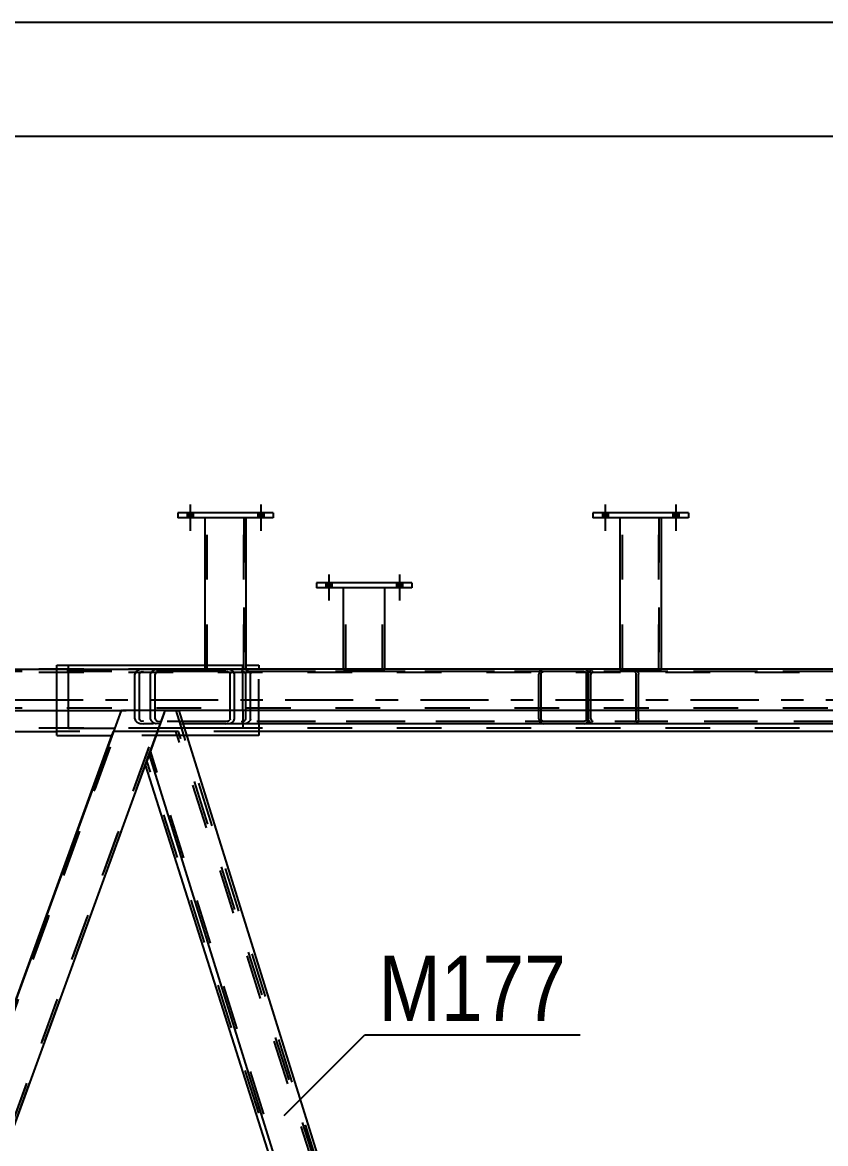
# Model space of a CAD drawing. Header units: millimetres. Extents: x -858 to 331, y -869 to -28.
# Drawn here: x -6.52 to 28.66, y -76.69 to -27.58 of the extents above; entities that cross this region are included whole.
import ezdxf

# ---------------------------------------------------------------- set-up
doc = ezdxf.new("R2010")
doc.units = ezdxf.units.MM
doc.linetypes.add('DXK_LINE_DOT2', pattern=[3.9198, 1.9599, -1.9599])
doc.linetypes.add('DXK_LINE_DOT3', pattern=[5.9187, 2.979, -0.9799, 0.9799, -0.9799])
doc.styles.add('Arial Narrow', font='ARIALN.TTF', dxfattribs={"height": 0.2})

# ---------------------------------------------------------------- blocks, each defined once
blk = doc.blocks.new('Unknown-570393797-1134')
at = {"color": 5, "linetype": 'Continuous'}
for p, q in [((331.435, -27.579), (-857.565, -27.579)), ((326.435, -32.579), (-852.565, -32.579))]:
    blk.add_line(p, q, dxfattribs=at)
blk = doc.blocks.new('Part-570393797-5825 - 4897')
at = {"color": 7, "linetype": 'DXK_LINE_DOT2'}
for p, q in [((-1.197, -55.91), (-1.349, -55.926)), ((37.064, -55.91), (-1.197, -55.91)), ((2.528, -55.926), (2.376, -55.91)), ((33.339, -55.926), (33.491, -55.91)), ((37.064, -55.91), (37.216, -55.926)), ((-1.564, -56.044), (-1.595, -56.128)), ((-1.595, -58.091), (-1.595, -56.128)), ((-1.396, -56.128), (-1.381, -56.086)), ((-1.396, -58.091), (-1.396, -56.128)), ((-1.273, -56.027), (-1.197, -56.019)), ((37.064, -56.019), (-1.197, -56.019)), ((2.376, -56.019), (2.452, -56.027)), ((2.559, -56.086), (2.574, -56.128)), ((2.574, -58.091), (2.574, -56.128)), ((2.773, -56.128), (2.742, -56.044)), ((2.773, -58.091), (2.773, -56.128)), ((33.094, -56.128), (33.124, -56.044)), ((33.094, -58.091), (33.094, -56.128)), ((33.308, -56.086), (33.293, -56.128)), ((33.293, -58.091), (33.293, -56.128)), ((33.491, -56.019), (33.415, -56.027)), ((37.14, -56.027), (37.064, -56.019)), ((37.263, -56.128), (37.248, -56.086)), ((37.263, -58.091), (37.263, -56.128)), ((37.431, -56.044), (37.461, -56.128)), ((37.461, -58.091), (37.461, -56.128)), ((-1.595, -58.091), (-1.564, -58.175)), ((-1.381, -58.133), (-1.396, -58.091)), ((-1.349, -58.293), (-1.197, -58.31)), ((-1.197, -58.2), (-1.273, -58.192)), ((37.064, -58.2), (-1.197, -58.2)), ((3.136, -58.31), (-1.197, -58.31)), ((2.452, -58.192), (2.376, -58.2)), ((2.376, -58.31), (2.528, -58.293)), ((2.574, -58.091), (2.559, -58.133)), ((2.742, -58.175), (2.773, -58.091)), ((37.064, -58.31), (18.477, -58.31)), ((33.124, -58.175), (33.094, -58.091)), ((33.293, -58.091), (33.308, -58.133)), ((33.491, -58.31), (33.339, -58.293)), ((33.415, -58.192), (33.491, -58.2)), ((37.064, -58.2), (37.14, -58.192)), ((37.216, -58.293), (37.064, -58.31)), ((37.248, -58.133), (37.263, -58.091)), ((37.461, -58.091), (37.431, -58.175))]:
    blk.add_line(p, q, dxfattribs=at)
at = {"color": 2, "linetype": 'Continuous'}
blk.add_line((18.477, -58.31), (3.136, -58.31), dxfattribs=at)
at = {"color": 7, "linetype": 'DXK_LINE_DOT2'}
for centre, radius, start, end in [((-1.288, -56.292), 0.371, 99.5183, 138.064), ((2.466, -56.292), 0.371, 41.936, 80.4817), ((33.401, -56.292), 0.371, 99.5183, 138.064), ((37.155, -56.292), 0.371, 41.936, 80.4817), ((-1.243, -56.21), 0.186, 99.5183, 138.064), ((2.421, -56.21), 0.186, 41.936, 80.4817), ((33.446, -56.21), 0.186, 99.5183, 138.064), ((37.11, -56.21), 0.186, 41.936, 80.4817), ((-1.288, -57.927), 0.371, 221.936, 260.4817), ((-1.243, -58.009), 0.186, 221.936, 260.4817), ((2.421, -58.009), 0.186, 279.5183, 318.064), ((2.466, -57.927), 0.371, 279.5183, 318.064), ((33.401, -57.927), 0.371, 221.936, 260.4817), ((33.446, -58.009), 0.186, 221.936, 260.4817), ((37.11, -58.009), 0.186, 279.5183, 318.064), ((37.155, -57.927), 0.371, 279.5183, 318.064)]:
    blk.add_arc(centre, radius, start, end, dxfattribs=at)
blk = doc.blocks.new('Bolt-570393797-4967 - 4897')
at = {"linetype": 'Continuous'}
for points in [[(7.029, -52.126), (6.775, -52.126), (6.775, -52.345), (7.029, -52.345)], [(7.029, -52.126), (6.775, -52.126), (6.775, -52.345), (7.029, -52.345)], [(10.12, -52.126), (9.866, -52.126), (9.866, -52.345), (10.12, -52.345)], [(10.12, -52.126), (9.866, -52.126), (9.866, -52.345), (10.12, -52.345)]]:
    blk.add_hatch(color=1, dxfattribs=at).paths.add_polyline_path(points)
at = {"color": 1, "linetype": 'Continuous'}
for p, q in [((6.902, -51.763), (6.902, -52.908)), ((6.902, -51.763), (6.902, -52.908)), ((9.993, -51.763), (9.993, -52.908)), ((9.993, -51.763), (9.993, -52.908)), ((6.775, -52.126), (6.775, -52.345)), ((6.775, -52.126), (6.775, -52.345)), ((7.029, -52.126), (7.029, -52.345)), ((7.029, -52.126), (7.029, -52.345)), ((9.866, -52.126), (9.866, -52.345)), ((9.866, -52.126), (9.866, -52.345)), ((10.12, -52.126), (10.12, -52.345)), ((10.12, -52.126), (10.12, -52.345))]:
    blk.add_line(p, q, dxfattribs=at)
blk = doc.blocks.new('Part-570393797-5346 - 4897')
at = {"color": 2, "linetype": 'Continuous'}
for p, q in [((1.464, -49.284), (1.464, -55.909)), ((3.283, -55.909), (3.283, -49.284)), ((1.464, -55.909), (3.283, -55.909))]:
    blk.add_line(p, q, dxfattribs=at)
at = {"color": 7, "linetype": 'DXK_LINE_DOT2'}
for p, q in [((3.283, -49.284), (1.464, -49.284)), ((1.573, -55.909), (1.573, -49.284)), ((3.173, -55.909), (3.173, -49.284)), ((3.165, -55.909), (3.148, -55.909)), ((3.148, -55.909), (3.165, -55.909)), ((3.165, -55.909), (3.173, -55.909)), ((3.173, -55.909), (3.165, -55.909))]:
    blk.add_line(p, q, dxfattribs=at)
blk = doc.blocks.new('Part-570393797-5203 - 4897')
at = {"color": 2, "linetype": 'Continuous'}
for p, q in [((-0.848, -59.321), (-0.267, -57.727)), ((-0.267, -57.727), (0.332, -57.727)), ((0.332, -57.727), (17.014, -111.25)), ((-0.848, -59.321), (-0.971, -59.659)), ((-0.971, -59.659), (15.602, -112.827))]:
    blk.add_line(p, q, dxfattribs=at)
at = {"color": 7, "linetype": 'DXK_LINE_DOT2'}
for p, q in [((16.953, -111.419), (0.217, -57.727)), ((-0.961, -59.634), (-0.848, -59.321)), ((15.716, -112.827), (-0.909, -59.49))]:
    blk.add_line(p, q, dxfattribs=at)
blk = doc.blocks.new('Part-570393797-5080 - 4897')
at = {"color": 7, "linetype": 'DXK_LINE_DOT2'}
for p, q in [((22.646, -49.066), (18.464, -49.066)), ((18.464, -49.066), (18.464, -49.284)), ((22.646, -49.066), (22.646, -49.284)), ((22.646, -49.284), (18.464, -49.284))]:
    blk.add_line(p, q, dxfattribs=at)
blk = doc.blocks.new('Part-570393797-5088 - 4897')
at = {"color": 2, "linetype": 'Continuous'}
for p, q in [((-14.902, -55.909), (1.464, -55.909)), ((19.646, -55.909), (3.283, -55.909)), ((37.826, -55.909), (21.464, -55.909)), ((-22.286, -57.727), (-2.202, -57.727)), ((36.495, -57.727), (0.332, -57.727))]:
    blk.add_line(p, q, dxfattribs=at)
at = {"color": 7, "linetype": 'DXK_LINE_DOT2'}
for p, q in [((299.216, -55.909), (1.464, -55.909)), ((1.464, -55.909), (3.283, -55.909)), ((21.464, -55.909), (19.646, -55.909)), ((299.216, -56.018), (-22.286, -56.018)), ((299.216, -57.618), (-22.286, -57.618)), ((0.332, -57.727), (-2.202, -57.727))]:
    blk.add_line(p, q, dxfattribs=at)
blk = doc.blocks.new('Part-570393797-5547 - 4897')
at = {"color": 2, "linetype": 'Continuous'}
for p, q in [((-5.016, -55.728), (-4.498, -55.728)), ((-5.016, -55.909), (-5.016, -55.728)), ((3.283, -55.728), (3.827, -55.728)), ((3.827, -55.728), (3.827, -55.909)), ((-5.016, -58.819), (-5.016, -57.727)), ((3.827, -58.31), (3.827, -58.819)), ((-5.016, -58.819), (-2.599, -58.819)), ((3.827, -58.819), (0.672, -58.819))]:
    blk.add_line(p, q, dxfattribs=at)
at = {"color": 7, "linetype": 'DXK_LINE_DOT2'}
for p, q in [((-5.016, -57.727), (-5.016, -55.909)), ((-4.498, -55.728), (3.283, -55.728)), ((3.827, -58.31), (3.827, -55.909)), ((0.672, -58.819), (-2.599, -58.819))]:
    blk.add_line(p, q, dxfattribs=at)
blk = doc.blocks.new('Bolt-570393797-5410 - 4897')
at = {"linetype": 'Continuous'}
for points in [[(0.955, -49.066), (0.701, -49.066), (0.701, -49.284), (0.955, -49.284)], [(0.955, -49.066), (0.701, -49.066), (0.701, -49.284), (0.955, -49.284)], [(4.046, -49.066), (3.792, -49.066), (3.792, -49.284), (4.046, -49.284)], [(4.046, -49.066), (3.792, -49.066), (3.792, -49.284), (4.046, -49.284)]]:
    blk.add_hatch(color=1, dxfattribs=at).paths.add_polyline_path(points)
at = {"color": 1, "linetype": 'Continuous'}
for p, q in [((0.701, -49.066), (0.701, -49.284)), ((0.701, -49.066), (0.701, -49.284)), ((0.828, -48.702), (0.828, -49.848)), ((0.828, -48.702), (0.828, -49.848)), ((0.955, -49.066), (0.955, -49.284)), ((0.955, -49.066), (0.955, -49.284)), ((3.792, -49.066), (3.792, -49.284)), ((3.792, -49.066), (3.792, -49.284)), ((3.919, -48.702), (3.919, -49.848)), ((3.919, -48.702), (3.919, -49.848)), ((4.046, -49.066), (4.046, -49.284)), ((4.046, -49.066), (4.046, -49.284))]:
    blk.add_line(p, q, dxfattribs=at)
blk = doc.blocks.new('Part-570393797-5422 - 4897')
at = {"color": 2, "linetype": 'Continuous'}
for p, q in [((4.464, -49.066), (0.283, -49.066)), ((0.283, -49.066), (0.283, -49.284)), ((4.464, -49.066), (4.464, -49.284)), ((4.464, -49.284), (0.283, -49.284))]:
    blk.add_line(p, q, dxfattribs=at)
blk = doc.blocks.new('Part-570393797-5302 - 4897')
at = {"color": 7, "linetype": 'DXK_LINE_DOT2'}
for p, q in [((-0.599, -58.637), (-1.129, -60.094)), ((0.316, -58.637), (-0.599, -58.637)), ((16.946, -111.439), (0.202, -58.637)), ((17.007, -111.271), (0.316, -58.637)), ((-1.129, -60.094), (-1.129, -60.094)), ((-1.129, -60.094), (-1.129, -60.094)), ((15.676, -112.728), (-1.068, -59.926))]:
    blk.add_line(p, q, dxfattribs=at)
at = {"color": 2, "linetype": 'Continuous'}
blk.add_line((15.504, -112.546), (-1.129, -60.094), dxfattribs=at)
blk = doc.blocks.new('Part-570393797-5322 - 4897')
at = {"color": 2, "linetype": 'Continuous'}
for p, q in [((7.538, -55.909), (7.538, -52.345)), ((9.356, -55.909), (9.356, -52.345))]:
    blk.add_line(p, q, dxfattribs=at)
at = {"color": 7, "linetype": 'DXK_LINE_DOT2'}
for p, q in [((9.356, -52.345), (7.538, -52.345)), ((7.647, -55.911), (7.647, -52.345)), ((9.247, -55.911), (9.247, -52.345)), ((7.538, -55.909), (7.538, -55.911)), ((7.538, -55.911), (9.356, -55.911)), ((9.356, -55.911), (9.356, -55.909)), ((9.356, -55.909), (9.356, -55.911))]:
    blk.add_line(p, q, dxfattribs=at)
blk = doc.blocks.new('Part-570393797-5337 - 4897')
at = {"color": 2, "linetype": 'Continuous'}
for p, q in [((22.646, -49.066), (18.464, -49.066)), ((18.464, -49.066), (18.464, -49.284)), ((22.646, -49.066), (22.646, -49.284)), ((22.646, -49.284), (18.464, -49.284))]:
    blk.add_line(p, q, dxfattribs=at)
blk = doc.blocks.new('Part-570393797-5340 - 4897')
at = {"color": 2, "linetype": 'Continuous'}
for p, q in [((19.646, -49.284), (19.646, -55.909)), ((21.464, -55.909), (21.464, -49.284)), ((19.646, -55.909), (21.464, -55.909))]:
    blk.add_line(p, q, dxfattribs=at)
at = {"color": 7, "linetype": 'DXK_LINE_DOT2'}
for p, q in [((21.464, -49.284), (19.646, -49.284)), ((19.755, -55.909), (19.755, -49.284)), ((21.355, -55.909), (21.355, -49.284)), ((21.347, -55.909), (21.33, -55.909)), ((21.33, -55.909), (21.347, -55.909)), ((21.347, -55.909), (21.355, -55.909)), ((21.355, -55.909), (21.347, -55.909))]:
    blk.add_line(p, q, dxfattribs=at)
blk = doc.blocks.new('Part-570393797-5406 - 4897')
at = {"color": 7, "linetype": 'DXK_LINE_DOT2'}
for p, q in [((4.464, -49.066), (0.283, -49.066)), ((0.283, -49.066), (0.283, -49.284)), ((4.464, -49.066), (4.464, -49.284)), ((4.464, -49.284), (0.283, -49.284))]:
    blk.add_line(p, q, dxfattribs=at)
blk = doc.blocks.new('Part-570393797-5500 - 4897')
at = {"color": 7, "linetype": 'DXK_LINE_DOT2'}
for p, q in [((-0.659, -55.926), (-0.507, -55.91)), ((18.08, -55.91), (-0.507, -55.91)), ((3.066, -55.91), (3.218, -55.926)), ((16.153, -55.973), (16.11, -56.044)), ((16.218, -55.926), (16.153, -55.973)), ((16.294, -55.91), (16.218, -55.926)), ((18.156, -55.926), (18.08, -55.91)), ((18.221, -55.973), (18.156, -55.926)), ((18.264, -56.044), (18.221, -55.973)), ((-0.904, -56.128), (-0.874, -56.044)), ((-0.904, -58.091), (-0.904, -56.128)), ((-0.69, -56.086), (-0.705, -56.128)), ((-0.705, -58.091), (-0.705, -56.128)), ((-0.507, -56.019), (-0.583, -56.027)), ((18.08, -56.019), (-0.507, -56.019)), ((3.142, -56.027), (3.066, -56.019)), ((3.265, -56.128), (3.25, -56.086)), ((3.265, -58.091), (3.265, -56.128)), ((3.433, -56.044), (3.463, -56.128)), ((3.463, -58.091), (3.463, -56.128)), ((16.11, -56.044), (16.095, -56.128)), ((16.095, -58.091), (16.095, -56.128)), ((16.194, -56.128), (16.202, -56.086)), ((16.194, -58.091), (16.194, -56.128)), ((16.202, -56.086), (16.223, -56.051)), ((16.223, -56.051), (16.256, -56.027)), ((16.256, -56.027), (16.294, -56.019)), ((18.08, -56.019), (18.118, -56.027)), ((18.118, -56.027), (18.15, -56.051)), ((18.15, -56.051), (18.172, -56.086)), ((18.172, -56.086), (18.179, -56.128)), ((18.179, -58.091), (18.179, -56.128)), ((18.279, -56.128), (18.264, -56.044)), ((18.279, -58.091), (18.279, -56.128)), ((-0.874, -58.175), (-0.904, -58.091)), ((-0.705, -58.091), (-0.69, -58.133)), ((-0.546, -58.305), (-0.659, -58.293)), ((-0.583, -58.192), (-0.507, -58.2)), ((-0.507, -58.31), (-0.546, -58.305)), ((18.08, -58.2), (-0.507, -58.2)), ((18.08, -58.31), (-0.507, -58.31)), ((3.066, -58.2), (3.142, -58.192)), ((3.218, -58.293), (3.066, -58.31)), ((3.25, -58.133), (3.265, -58.091)), ((3.463, -58.091), (3.433, -58.175)), ((16.095, -58.091), (16.11, -58.175)), ((16.11, -58.175), (16.153, -58.246)), ((16.153, -58.246), (16.218, -58.293)), ((16.202, -58.133), (16.194, -58.091)), ((16.223, -58.169), (16.202, -58.133)), ((16.218, -58.293), (16.294, -58.31)), ((16.256, -58.192), (16.223, -58.169)), ((16.294, -58.2), (16.256, -58.192)), ((18.118, -58.192), (18.08, -58.2)), ((18.08, -58.31), (18.156, -58.293)), ((18.15, -58.169), (18.118, -58.192)), ((18.172, -58.133), (18.15, -58.169)), ((18.156, -58.293), (18.221, -58.246)), ((18.179, -58.091), (18.172, -58.133)), ((18.221, -58.246), (18.264, -58.175)), ((18.264, -58.175), (18.279, -58.091))]:
    blk.add_line(p, q, dxfattribs=at)
for centre, radius, start, end in [((-0.597, -56.292), 0.371, 99.5183, 138.064), ((3.157, -56.292), 0.371, 41.936, 80.4817), ((-0.552, -56.21), 0.186, 99.5183, 138.064), ((3.112, -56.21), 0.186, 41.936, 80.4817), ((-0.597, -57.927), 0.371, 221.936, 260.4817), ((-0.552, -58.009), 0.186, 221.936, 260.4817), ((3.112, -58.009), 0.186, 279.5183, 318.064), ((3.157, -57.927), 0.371, 279.5183, 318.064)]:
    blk.add_arc(centre, radius, start, end, dxfattribs=at)
blk = doc.blocks.new('Bolt-570393797-5402 - 4897')
at = {"linetype": 'Continuous'}
for points in [[(0.955, -49.066), (0.701, -49.066), (0.701, -49.284), (0.955, -49.284)], [(0.955, -49.066), (0.701, -49.066), (0.701, -49.284), (0.955, -49.284)], [(4.046, -49.066), (3.792, -49.066), (3.792, -49.284), (4.046, -49.284)], [(4.046, -49.066), (3.792, -49.066), (3.792, -49.284), (4.046, -49.284)]]:
    blk.add_hatch(color=1, dxfattribs=at).paths.add_polyline_path(points)
at = {"color": 1, "linetype": 'Continuous'}
for p, q in [((0.701, -49.066), (0.701, -49.284)), ((0.701, -49.066), (0.701, -49.284)), ((0.828, -48.702), (0.828, -49.848)), ((0.828, -48.702), (0.828, -49.848)), ((0.955, -49.066), (0.955, -49.284)), ((0.955, -49.066), (0.955, -49.284)), ((3.792, -49.066), (3.792, -49.284)), ((3.792, -49.066), (3.792, -49.284)), ((3.919, -48.702), (3.919, -49.848)), ((3.919, -48.702), (3.919, -49.848)), ((4.046, -49.066), (4.046, -49.284)), ((4.046, -49.066), (4.046, -49.284))]:
    blk.add_line(p, q, dxfattribs=at)
blk = doc.blocks.new('Bolt-570393797-5403 - 4897')
at = {"linetype": 'Continuous'}
for points in [[(19.137, -49.066), (18.882, -49.066), (18.882, -49.284), (19.137, -49.284)], [(19.137, -49.066), (18.882, -49.066), (18.882, -49.284), (19.137, -49.284)], [(22.228, -49.066), (21.973, -49.066), (21.973, -49.284), (22.228, -49.284)], [(22.228, -49.066), (21.973, -49.066), (21.973, -49.284), (22.228, -49.284)]]:
    blk.add_hatch(color=1, dxfattribs=at).paths.add_polyline_path(points)
at = {"color": 1, "linetype": 'Continuous'}
for p, q in [((18.882, -49.066), (18.882, -49.284)), ((18.882, -49.066), (18.882, -49.284)), ((19.01, -48.702), (19.01, -49.848)), ((19.01, -48.702), (19.01, -49.848)), ((19.137, -49.066), (19.137, -49.284)), ((19.137, -49.066), (19.137, -49.284)), ((21.973, -49.066), (21.973, -49.284)), ((21.973, -49.066), (21.973, -49.284)), ((22.101, -48.702), (22.101, -49.848)), ((22.101, -48.702), (22.101, -49.848)), ((22.228, -49.066), (22.228, -49.284)), ((22.228, -49.066), (22.228, -49.284))]:
    blk.add_line(p, q, dxfattribs=at)
blk = doc.blocks.new('Part-570393797-5814 - 4897')
at = {"color": 7, "linetype": 'DXK_LINE_DOT2'}
for p, q in [((297.987, -55.909), (-19.57, -55.91)), ((297.987, -56.055), (-19.57, -56.055)), ((297.987, -58.491), (-19.57, -58.491)), ((3.827, -58.637), (-5.016, -58.637))]:
    blk.add_line(p, q, dxfattribs=at)
at = {"color": 7, "linetype": 'DXK_LINE_DOT3'}
blk.add_line((297.987, -57.273), (-19.57, -57.273), dxfattribs=at)
at = {"color": 2, "linetype": 'Continuous'}
for p, q in [((-17.751, -58.637), (-5.016, -58.637)), ((32.731, -58.637), (3.827, -58.637))]:
    blk.add_line(p, q, dxfattribs=at)
blk = doc.blocks.new('Part-570393797-5463 - 4897')
at = {"color": 7, "linetype": 'DXK_LINE_DOT2'}
for p, q in [((21.464, -49.284), (19.646, -49.284)), ((19.646, -49.284), (19.646, -55.909)), ((19.755, -55.909), (19.755, -49.284)), ((21.355, -49.284), (21.355, -55.909)), ((21.464, -55.909), (21.464, -49.284)), ((19.646, -55.909), (21.464, -55.909))]:
    blk.add_line(p, q, dxfattribs=at)
blk = doc.blocks.new('Part-570393797-5485 - 4897')
at = {"color": 7, "linetype": 'DXK_LINE_DOT2'}
for p, q in [((3.283, -49.284), (1.464, -49.284)), ((1.464, -49.284), (1.464, -55.909)), ((1.573, -55.909), (1.573, -49.284)), ((3.173, -49.284), (3.173, -55.909)), ((3.283, -55.909), (3.283, -49.284)), ((1.464, -55.909), (3.283, -55.909))]:
    blk.add_line(p, q, dxfattribs=at)
blk = doc.blocks.new('Bolt-570393797-5537 - 4897')
at = {"linetype": 'Continuous'}
for points in [[(19.137, -49.066), (18.882, -49.066), (18.882, -49.284), (19.137, -49.284)], [(19.137, -49.066), (18.882, -49.066), (18.882, -49.284), (19.137, -49.284)], [(22.228, -49.066), (21.973, -49.066), (21.973, -49.284), (22.228, -49.284)], [(22.228, -49.066), (21.973, -49.066), (21.973, -49.284), (22.228, -49.284)]]:
    blk.add_hatch(color=1, dxfattribs=at).paths.add_polyline_path(points)
at = {"color": 1, "linetype": 'Continuous'}
for p, q in [((18.882, -49.066), (18.882, -49.284)), ((18.882, -49.066), (18.882, -49.284)), ((19.01, -48.702), (19.01, -49.848)), ((19.01, -48.702), (19.01, -49.848)), ((19.137, -49.066), (19.137, -49.284)), ((19.137, -49.066), (19.137, -49.284)), ((21.973, -49.066), (21.973, -49.284)), ((21.973, -49.066), (21.973, -49.284)), ((22.101, -48.702), (22.101, -49.848)), ((22.101, -48.702), (22.101, -49.848)), ((22.228, -49.066), (22.228, -49.284)), ((22.228, -49.066), (22.228, -49.284))]:
    blk.add_line(p, q, dxfattribs=at)
blk = doc.blocks.new('Part-570393797-5566 - 4897')
at = {"color": 2, "linetype": 'Continuous'}
for p, q in [((-4.498, -55.728), (1.464, -55.728)), ((-4.498, -55.909), (-4.498, -55.728)), ((-4.498, -58.491), (-4.498, -57.727)), ((3.136, -57.727), (3.136, -58.491)), ((-4.498, -58.491), (-2.48, -58.491)), ((3.136, -58.491), (0.57, -58.491))]:
    blk.add_line(p, q, dxfattribs=at)
at = {"color": 7, "linetype": 'DXK_LINE_DOT2'}
for p, q in [((-4.498, -57.727), (-4.498, -55.909)), ((1.464, -55.728), (3.136, -55.728)), ((3.136, -57.727), (3.136, -55.728)), ((0.57, -58.491), (-2.48, -58.491))]:
    blk.add_line(p, q, dxfattribs=at)
blk = doc.blocks.new('Part-570393797-5757 - 4897')
at = {"color": 2, "linetype": 'Continuous'}
for p, q in [((10.538, -52.126), (6.356, -52.126)), ((6.356, -52.126), (6.356, -52.345)), ((10.538, -52.345), (6.356, -52.345)), ((10.538, -52.126), (10.538, -52.345))]:
    blk.add_line(p, q, dxfattribs=at)
blk = doc.blocks.new('Part-570393797-5621 - 4897')
at = {"color": 2, "linetype": 'Continuous'}
for p, q in [((-2.202, -57.727), (-22.257, -112.827)), ((-2.185, -57.727), (-2.202, -57.727)), ((-2.185, -57.727), (-1.97, -57.727)), ((-0.267, -57.727), (-1.97, -57.727)), ((-20.322, -112.827), (-0.971, -59.659))]:
    blk.add_line(p, q, dxfattribs=at)
at = {"color": 7, "linetype": 'DXK_LINE_DOT2'}
for p, q in [((-22.141, -112.827), (-2.086, -57.727)), ((-20.438, -112.827), (-0.384, -57.727)), ((-1.97, -57.727), (-2.134, -57.727)), ((-0.971, -59.659), (-0.267, -57.727))]:
    blk.add_line(p, q, dxfattribs=at)
blk = doc.blocks.new('Part-570393797-5622 - 4897')
at = {"color": 2, "linetype": 'Continuous'}
blk.add_line((-22.155, -112.546), (-2.6, -58.819), dxfattribs=at)
at = {"color": 7, "linetype": 'DXK_LINE_DOT2'}
for p, q in [((-22.105, -112.728), (-2.417, -58.637)), ((-20.402, -112.728), (-0.715, -58.637)), ((-20.286, -112.728), (-0.599, -58.637)), ((-2.6, -58.819), (-2.534, -58.637)), ((-0.599, -58.637), (-2.534, -58.637))]:
    blk.add_line(p, q, dxfattribs=at)
blk = doc.blocks.new('Part-570393797-5828 - 4897')
at = {"color": 7, "linetype": 'DXK_LINE_DOT2'}
for p, q in [((18.294, -56.044), (18.337, -55.973)), ((18.337, -55.973), (18.401, -55.926)), ((18.401, -55.926), (18.477, -55.91)), ((37.429, -55.91), (18.477, -55.91)), ((20.264, -55.91), (20.34, -55.926)), ((20.34, -55.926), (20.404, -55.973)), ((20.404, -55.973), (20.447, -56.044)), ((34.182, -55.91), (34.03, -55.926)), ((37.103, -56.019), (37.103, -55.91)), ((37.505, -55.926), (37.429, -55.91)), ((37.569, -55.973), (37.505, -55.926)), ((37.612, -56.044), (37.569, -55.973)), ((18.279, -56.128), (18.294, -56.044)), ((18.279, -57.727), (18.279, -56.128)), ((18.386, -56.086), (18.378, -56.128)), ((18.378, -58.091), (18.378, -56.128)), ((18.407, -56.051), (18.386, -56.086)), ((18.439, -56.027), (18.407, -56.051)), ((18.477, -56.019), (18.439, -56.027)), ((37.429, -56.019), (18.477, -56.019)), ((20.302, -56.027), (20.264, -56.019)), ((20.334, -56.051), (20.302, -56.027)), ((20.356, -56.086), (20.334, -56.051)), ((20.363, -56.128), (20.356, -56.086)), ((20.363, -58.091), (20.363, -56.128)), ((20.447, -56.044), (20.462, -56.128)), ((20.462, -58.091), (20.462, -56.128)), ((33.815, -56.044), (33.785, -56.128)), ((33.785, -58.091), (33.785, -56.128)), ((33.983, -56.128), (33.998, -56.086)), ((33.983, -58.091), (33.983, -56.128)), ((34.106, -56.027), (34.182, -56.019)), ((37.429, -56.019), (37.467, -56.027)), ((37.467, -56.027), (37.499, -56.051)), ((37.499, -56.051), (37.521, -56.086)), ((37.521, -56.086), (37.528, -56.128)), ((37.528, -58.091), (37.528, -56.128)), ((37.627, -56.128), (37.612, -56.044)), ((37.627, -58.091), (37.627, -56.128)), ((18.378, -58.091), (18.386, -58.133)), ((18.386, -58.133), (18.407, -58.169)), ((18.407, -58.169), (18.439, -58.192)), ((18.439, -58.192), (18.477, -58.2)), ((37.429, -58.2), (18.477, -58.2)), ((20.264, -58.2), (20.302, -58.192)), ((20.34, -58.293), (20.264, -58.31)), ((20.302, -58.192), (20.334, -58.169)), ((20.334, -58.169), (20.356, -58.133)), ((20.404, -58.246), (20.34, -58.293)), ((20.356, -58.133), (20.363, -58.091)), ((20.447, -58.175), (20.404, -58.246)), ((20.462, -58.091), (20.447, -58.175)), ((37.429, -58.31), (33.421, -58.31)), ((33.785, -58.091), (33.815, -58.175)), ((33.998, -58.133), (33.983, -58.091)), ((34.03, -58.293), (34.182, -58.31)), ((34.182, -58.2), (34.106, -58.192)), ((37.103, -58.31), (37.103, -58.2)), ((37.467, -58.192), (37.429, -58.2)), ((37.429, -58.31), (37.505, -58.293)), ((37.499, -58.169), (37.467, -58.192)), ((37.521, -58.133), (37.499, -58.169)), ((37.505, -58.293), (37.569, -58.246)), ((37.528, -58.091), (37.521, -58.133)), ((37.569, -58.246), (37.612, -58.175)), ((37.612, -58.175), (37.627, -58.091))]:
    blk.add_line(p, q, dxfattribs=at)
at = {"color": 2, "linetype": 'Continuous'}
for p, q in [((18.279, -58.091), (18.279, -57.727)), ((18.294, -58.175), (18.279, -58.091)), ((18.337, -58.246), (18.294, -58.175)), ((18.401, -58.293), (18.337, -58.246)), ((18.477, -58.31), (18.401, -58.293)), ((33.421, -58.31), (18.477, -58.31))]:
    blk.add_line(p, q, dxfattribs=at)
at = {"color": 7, "linetype": 'DXK_LINE_DOT2'}
for centre, radius, start, end in [((34.091, -56.292), 0.371, 99.5183, 138.064), ((34.137, -56.21), 0.186, 99.5183, 138.064), ((34.091, -57.927), 0.371, 221.936, 260.4817), ((34.137, -58.009), 0.186, 221.936, 260.4817)]:
    blk.add_arc(centre, radius, start, end, dxfattribs=at)
blk = doc.blocks.new('Mark-570393797-5199 - 4897')
at = {"color": 30, "linetype": 'Continuous'}
for p, q in [((4.942, -75.46), (8.477, -71.924)), ((8.477, -71.924), (17.901, -71.924))]:
    blk.add_line(p, q, dxfattribs=at)
at = {"color": 0}
blk.add_wipeout([(17.301, -71.324), (17.301, -68.324), (9.077, -68.324), (9.077, -71.324)], dxfattribs=at)
blk.add_wipeout([(17.301, -71.324), (17.301, -68.324), (9.077, -68.324), (9.077, -71.324)], dxfattribs=at)
at = {"color": 3, "style": 'Arial Narrow'}
blk.add_text('M177', height=2.8633, dxfattribs=at).set_placement((9.077, -71.324))

msp = doc.modelspace()

# ---------------------------------------------------------------- block references
for name in ['Unknown-570393797-1134', 'Part-570393797-5422 - 4897', 'Part-570393797-5406 - 4897', 'Bolt-570393797-5410 - 4897', 'Bolt-570393797-5402 - 4897', 'Part-570393797-5080 - 4897', 'Part-570393797-5337 - 4897', 'Bolt-570393797-5403 - 4897', 'Bolt-570393797-5537 - 4897', 'Part-570393797-5346 - 4897', 'Part-570393797-5485 - 4897', 'Part-570393797-5340 - 4897', 'Part-570393797-5463 - 4897', 'Bolt-570393797-4967 - 4897', 'Part-570393797-5757 - 4897', 'Part-570393797-5322 - 4897', 'Part-570393797-5088 - 4897', 'Part-570393797-5814 - 4897', 'Part-570393797-5547 - 4897', 'Part-570393797-5566 - 4897', 'Part-570393797-5825 - 4897', 'Part-570393797-5500 - 4897', 'Part-570393797-5828 - 4897', 'Part-570393797-5621 - 4897', 'Part-570393797-5203 - 4897', 'Part-570393797-5622 - 4897', 'Part-570393797-5302 - 4897']:
    msp.add_blockref(name, (0, 0))

# ---------------------------------------------------------------- next in the draw order: block references
msp.add_blockref('Mark-570393797-5199 - 4897', (0, 0))

doc.saveas('drawing.dxf')
